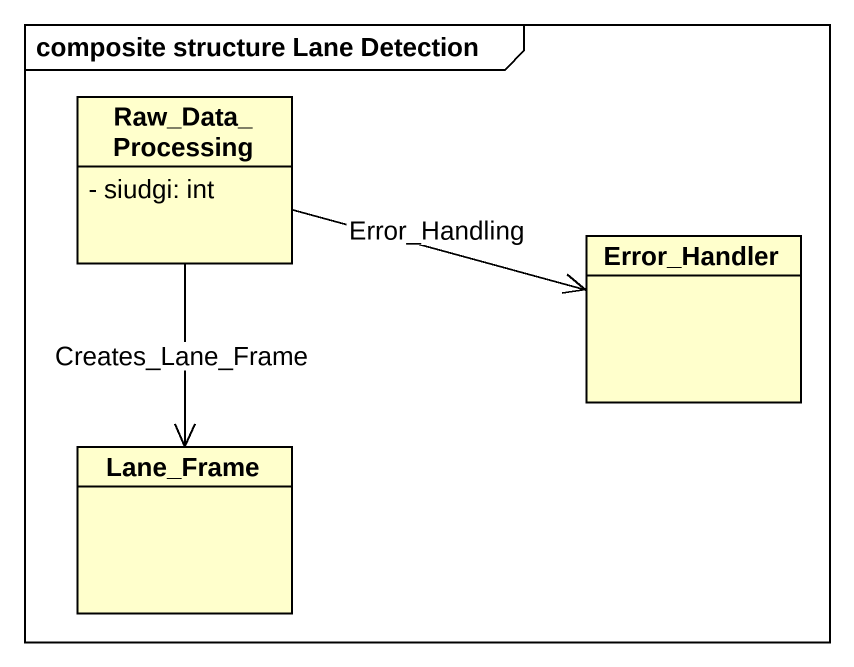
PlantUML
@startuml
mainframe composite structure Lane Detection
hide circle
hide empty members
skinparam classAttributeIconSize 0
class Raw_Data_Processing {
  - siudgi: int
}
class Error_Handler
class Lane_Frame
Raw_Data_Processing -right-> Error_Handler : Error_Handling
Raw_Data_Processing --> Lane_Frame : Creates_Lane_Frame
@enduml
